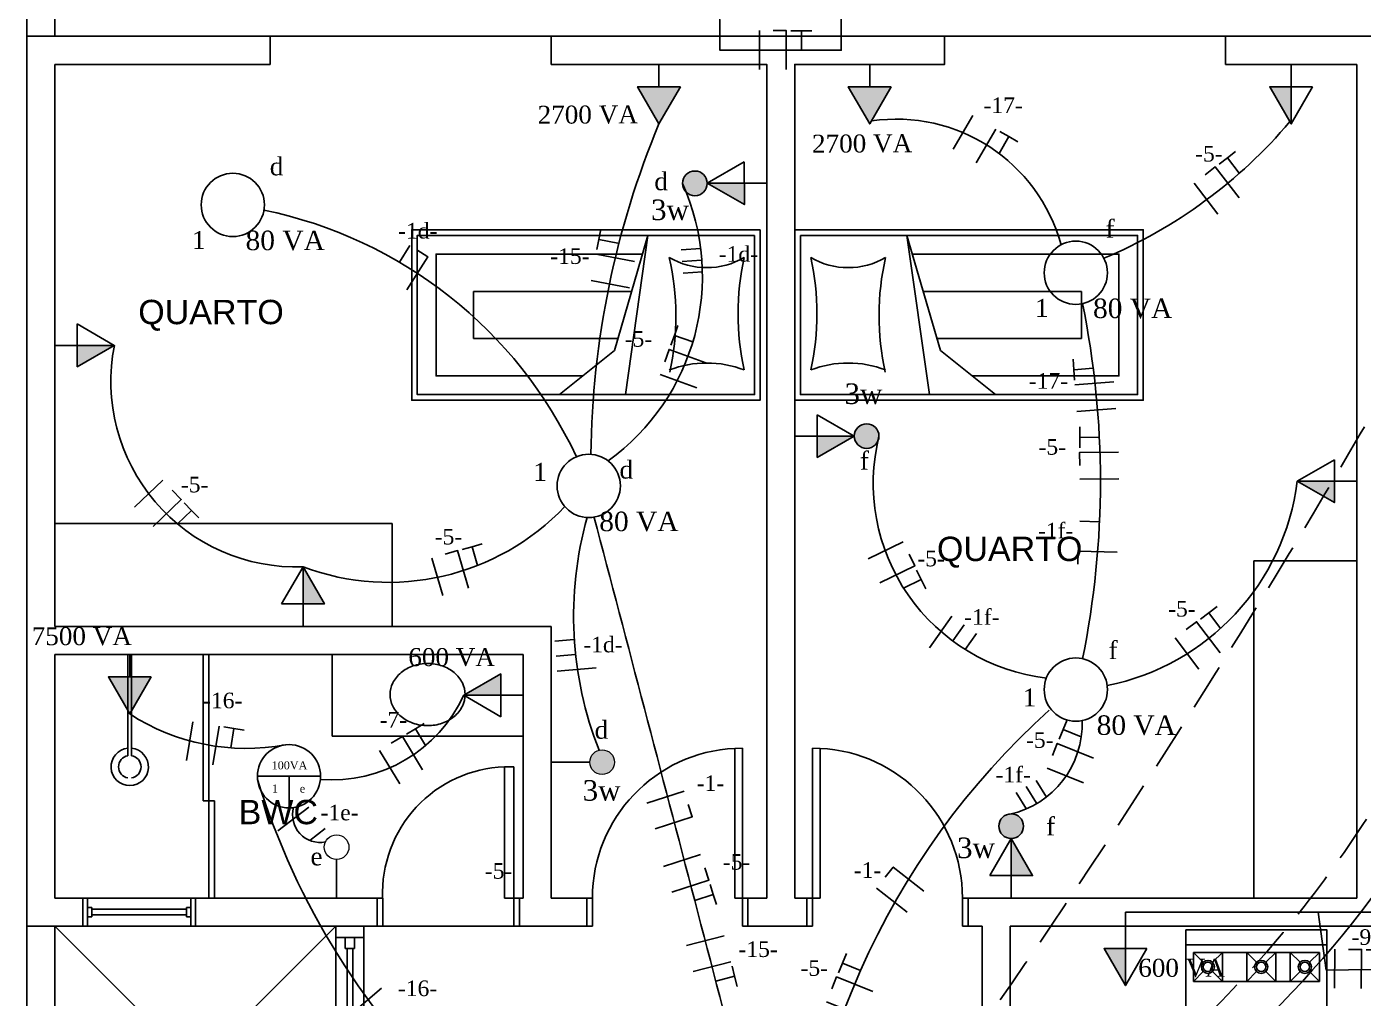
# Model space of a CAD drawing. Header units: millimetres. Extents: x 2693 to 5454, y 179 to 3196.
# Drawn here: x 2693 to 3406, y 1511 to 2029 of the extents above; entities that cross this region are included whole.
import ezdxf

# ---------------------------------------------------------------- set-up
doc = ezdxf.new("R2010")
doc.units = ezdxf.units.MM
doc.header["$LTSCALE"] = 50
doc.linetypes.add('DASHED', pattern=[0.75, 0.5, -0.25])
for name, color, linetype in [('ABE', 250, 'Continuous'), ('ALV', 250, 'Continuous'), ('CERAMICA', 30, 'Continuous'), ('Eletrical', 2, 'Continuous'), ('FIAÇÃO', 10, 'Continuous'), ('LOU', 7, 'Continuous'), ('MOB', 7, 'Continuous'), ('Muro', 250, 'Continuous'), ('PISO', 9, 'Continuous'), ('TX-F', 250, 'Continuous'), ('TX-M', 250, 'Continuous')]:
    doc.layers.add(name, color=color, linetype=linetype)
doc.styles.add('ARIAL', font='times.ttf')
doc.styles.add('ROMANS', font='arial.ttf')

# ---------------------------------------------------------------- blocks, each defined once
blk = doc.blocks.new('P80')
at = {"layer": 'ALV'}
for p, q in [((10, 0), (10, 80)), ((14, 79.9), (10, 80)), ((14, 0), (14, 79.9)), ((7, 0), (10, 0)), ((7, -15), (7, 0)), ((10, -15), (10, 0)), ((10, 0), (14, 0)), ((90, -15), (90, 0)), ((90, 0), (93, 0)), ((93, -15), (93, 0)), ((7, -15), (10, -15)), ((90, -15), (93, -15))]:
    blk.add_line(p, q, dxfattribs=at)
blk.add_arc((10, 0), 80, 0, 87.13402, dxfattribs=at)
blk = doc.blocks.new('CAMA-1')
at = {"layer": 'MOB'}
for p, q in [((-88, -59.89), (-26.5, -77.72)), ((-88, -59.89), (-3, -71.92)), ((-26.5, -77.72), (-3, -107.15))]:
    blk.add_line(p, q, dxfattribs=at)
for points in [[(-91, 0), (-91, -186), (0, -186), (0, 0)], [(-88, -3), (-88, -183), (-3, -183), (-3, -3)]]:
    blk.add_lwpolyline(points, close=True, dxfattribs=at)
for points in [[(-78, -62.79), (-78, -173), (-13, -173), (-13, -94.63)], [(-58, -68.59), (-58, -153), (-33, -153), (-33, -75.83)]]:
    blk.add_lwpolyline(points, dxfattribs=at)
for centre, radius, start, end in [((-46.15, 125.22), 137.03, 257.35414, 282.64586), ((-110.7, -28.49), 39.92, 329.93688, 30.06312), ((35.59, -28.49), 55.47, 158.86584, 201.13416), ((-45.08, -182.98), 138.03, 77.3746, 103.0087)]:
    blk.add_arc(centre, radius, start, end, dxfattribs=at)
blk = doc.blocks.new('JAN')
at = {"layer": 'ABE'}
for p, q in [((-50, -15), (-50, 0)), ((50, 0), (50, -15)), ((-42, -6), (42, -6)), ((42, -9), (-42, -9))]:
    blk.add_line(p, q, dxfattribs=at)
at = {"layer": 'PISO'}
for p, q in [((-50, 0), (50, 0)), ((-46, -15), (-46, 0)), ((46, 0), (46, -15)), ((-46, -5), (-42, -5)), ((-42, -10), (-42, -5)), ((42, -5), (46, -5)), ((42, -5), (42, -10)), ((-42, -10), (-46, -10)), ((46, -10), (42, -10)), ((50, -15), (-50, -15))]:
    blk.add_line(p, q, dxfattribs=at)
blk = doc.blocks.new('ARM')
at = {"layer": 'MOB'}
for p, q in [((0, 0), (-55, 0)), ((-55, 0), (-55, -180)), ((0, -180), (0, 0)), ((-55, -180), (0, -180))]:
    blk.add_line(p, q, dxfattribs=at)
blk = doc.blocks.new('CH')
at = {"layer": 'LOU'}
for p, q in [((0, -2), (0, 0)), ((0, 0), (54.08, 0)), ((0, -2), (54.08, -2))]:
    blk.add_line(p, q, dxfattribs=at)
for radius, start, end in [(10, 185.73917, 174.26083), (6, 9.59407, 170.40593), (6, 189.59407, 350.40593)]:
    blk.add_arc((60, -1), radius, start, end, dxfattribs=at)
blk = doc.blocks.new('LAV-1')
at = {"layer": 'LOU'}
for p, q in [((-120, 0), (0, 0)), ((0, -51.26), (0, 0)), ((-120, -51.26), (-120, 0)), ((0, -51.26), (-120, -51.26))]:
    blk.add_line(p, q, dxfattribs=at)
blk.add_lwpolyline([(-83.57, -25.17, 0.116509), (-81.85, -32.45, 0.10422), (-76.66, -38.97, 0.090532), (-69.21, -43.15, 0.08277), (-60, -44.68, 0.08277), (-50.79, -43.15, 0.090532), (-43.34, -38.97, 0.10422), (-38.15, -32.45, 0.116509), (-36.43, -25.17, 0.116509), (-38.15, -17.9, 0.10422), (-43.34, -11.38, 0.090532), (-50.79, -7.2, 0.08277), (-60, -5.67, 0.08277), (-69.21, -7.2, 0.090532), (-76.66, -11.38, 0.10422), (-81.85, -17.9, 0.116509)], format="xyb", close=True, dxfattribs=at)
blk = doc.blocks.new('F-N-T')
at = {"layer": 'FIAÇÃO', "color": 1}
blk.add_line((2561.97, 1284.08), (2561.97, 1304.9), dxfattribs=at)
at = {"layer": 'FIAÇÃO', "color": 3}
blk.add_line((2584.31, 1294.33), (2584.31, 1304.75), dxfattribs=at)
at = {"layer": 'FIAÇÃO', "color": 5}
blk.add_lwpolyline([(2576.26, 1284.08), (2576.26, 1304.9), (2569.32, 1304.9)], dxfattribs=at)
at = {"layer": 'FIAÇÃO', "color": 3}
blk.add_lwpolyline([(2578.75, 1304.75), (2584.31, 1304.75), (2589.86, 1304.75)], dxfattribs=at)
blk = doc.blocks.new('F-N')
at = {"layer": 'FIAÇÃO'}
blk.add_line((2561.97, 1254.62), (2561.97, 1275.44), dxfattribs=at)
at = {"layer": 'FIAÇÃO', "color": 5}
blk.add_lwpolyline([(2576.26, 1254.62), (2576.26, 1275.44), (2569.32, 1275.44)], dxfattribs=at)
blk = doc.blocks.new('F-F')
at = {"layer": 'FIAÇÃO'}
for p, q in [((2561.97, 1222.26), (2561.97, 1243.08)), ((2576.26, 1222.26), (2576.26, 1243.08))]:
    blk.add_line(p, q, dxfattribs=at)
at = {"layer": 'FIAÇÃO', "color": 3}
blk.add_line((2584.31, 1232.67), (2584.31, 1243.08), dxfattribs=at)
blk.add_lwpolyline([(2578.75, 1243.08), (2584.31, 1243.08), (2589.86, 1243.08)], dxfattribs=at)
blk = doc.blocks.new('F-R-R')
at = {"layer": 'FIAÇÃO'}
blk.add_line((2568.22, 1161.8), (2568.22, 1182.63), dxfattribs=at)
at = {"layer": 'FIAÇÃO', "color": 18, "true_color": 0x000000}
for p, q in [((2576.26, 1172.22), (2576.26, 1182.63)), ((2584.31, 1172.22), (2584.31, 1182.63))]:
    blk.add_line(p, q, dxfattribs=at)
blk = doc.blocks.new('RRR')
at = {"layer": 'FIAÇÃO', "color": 18, "true_color": 0x000000}
for p, q in [((2630.91, 1399.04), (2630.91, 1409.46)), ((2637.15, 1399.04), (2637.15, 1409.46)), ((2643.39, 1399.04), (2643.39, 1409.46))]:
    blk.add_line(p, q, dxfattribs=at)
blk = doc.blocks.new('F-R')
at = {"layer": 'FIAÇÃO'}
blk.add_line((2561.97, 1192.45), (2561.97, 1213.27), dxfattribs=at)
at = {"layer": 'FIAÇÃO', "color": 18, "true_color": 0x000000}
blk.add_line((2576.26, 1202.86), (2576.26, 1213.27), dxfattribs=at)

msp = doc.modelspace()

# ---------------------------------------------------------------- hatches: boundary and pattern name
at = {"layer": 'Eletrical'}
for points in [[(3030.42, 1977.5), (3041.84, 1997.28), (3019, 1997.28)], [(3142.9, 1977.5), (3154.32, 1997.28), (3131.48, 1997.28)], [(3367.9, 1977.5), (3367.9, 1997.28), (3356.48, 1997.28)], [(3042.99, 1945.75, 1), (3056.16, 1945.75, 1)], [(3056.16, 1945.78), (3075.93, 1945.87), (3075.99, 1934.45)], [(2739.68, 1859.26), (2719.9, 1859.26), (2719.9, 1847.84)], [(3147.84, 1810.83, 1), (3134.68, 1810.83, 1)], [(3134.68, 1810.83), (3114.9, 1810.83), (3114.9, 1799.42)], [(3371.16, 1786.76), (3390.93, 1786.76), (3390.93, 1775.34)], [(2840.42, 1741.03), (2840.42, 1721.25), (2851.84, 1721.25)], [(2926.16, 1672.48), (2945.93, 1672.48), (2945.93, 1683.89)], [(2747.92, 1662.5), (2759.34, 1682.28), (2736.5, 1682.28)], [(3006.65, 1636.76, 1), (2993.48, 1636.76, 1)], [(3211.86, 1602.61, 1), (3225.02, 1602.61, 1)], [(3218.44, 1596.03), (3218.44, 1576.25), (3229.86, 1576.25)], [(3279.42, 1517.5), (3279.42, 1537.28), (3268, 1537.28)]]:
    msp.add_hatch(color=256, dxfattribs=at).paths.add_polyline_path(points)

# ---------------------------------------------------------------- linework, layer by layer
at = {"layer": 'ALV'}
for p, q in [((2692.92, 2009.26, -6), (2692.92, 2024.26, -6)), ((2692.92, 2024.26, -6), (2822.92, 2024.26, -6)), ((2822.92, 2024.26, -6), (2822.92, 2009.26, -6)), ((3332.88, 2024.26, -6), (3417.92, 2024.26, -6)), ((2692.92, 1443.22, -6), (2692.92, 2009.26, -6)), ((2707.92, 2009.26, -6), (2707.92, 1709.26, -6)), ((2822.92, 2009.26, -6), (2707.92, 2009.26, -6)), ((2822.92, 2009.26, -6), (2787.92, 2009.26, -6)), ((3402.92, 2009.26, -6), (3332.88, 2009.26, -6)), ((3402.92, 1564.26, -6), (3402.92, 2009.26, -6)), ((2707.92, 1709.26, -6), (2972.92, 1709.26, -6)), ((2972.92, 1709.26, -6), (2972.92, 1564.26, -6)), ((2707.92, 1694.26, -6), (2707.92, 1564.26, -6)), ((2957.92, 1694.26, -6), (2707.92, 1694.26, -6)), ((2957.92, 1564.26, -6), (2957.92, 1694.26, -6)), ((2707.92, 1564.26, -6), (2882.92, 1564.26, -6)), ((2722.92, 1564.26, -6), (2722.92, 1549.26, -6)), ((2782.92, 1564.26, -6), (2782.92, 1549.26, -6)), ((2879.92, 1564.26, -6), (2879.92, 1549.26, -6)), ((2947.92, 1564.26, -6), (2957.92, 1564.26, -6)), ((2955.92, 1564.26, -6), (2957.92, 1564.26, -6)), ((2955.92, 1549.26, -6), (2955.92, 1564.26, -6)), ((2972.92, 1564.26, -6), (2991.92, 1564.26, -6)), ((2991.92, 1564.26, -6), (2991.92, 1549.26, -6)), ((3087.92, 1564.26, -6), (3077.92, 1564.26, -6)), ((3077.92, 1564.26, -6), (3077.92, 1549.26, -6)), ((3077.92, 1564.26, -6), (3077.92, 1549.26, -6)), ((2692.92, 1524.26, -6), (2692.92, 1554.26, -6)), ((2707.92, 1549.26, -6), (2707.92, 1399.26, -6)), ((2857.92, 1549.26, -6), (2707.92, 1549.26, -6)), ((2857.92, 1399.26, -6), (2857.92, 1549.26, -6)), ((2991.92, 1549.26, -6), (2872.92, 1549.26, -6)), ((2872.92, 1549.26, -6), (2872.92, 1399.26, -6)), ((3202.92, 1214.26, -6), (3202.92, 1549.26, -6)), ((3340.92, 1549.26, -6), (3217.92, 1549.26, -6)), ((3217.92, 1534.26, -6), (3217.92, 1549.26, -6)), ((3572.92, 1549.26, -6), (3340.92, 1549.26, -6)), ((3217.92, 1539.26, -6), (3217.92, 1229.26, -6))]:
    msp.add_line(p, q, dxfattribs=at)
at = {"layer": 'ALV', "elevation": -6}
for points in [[(3087.92, 1564.26), (3087.92, 2009.26), (2972.92, 2009.26), (2972.92, 2024.26), (3182.88, 2024.26), (3182.88, 2009.26), (3102.92, 2009.26), (3102.92, 1564.26)], [(3332.88, 2024.26), (3332.88, 2009.26)], [(3102.92, 1564.26), (3109.42, 1564.26), (3109.42, 1549.26), (3077.92, 1549.26)], [(3202.92, 1549.26), (3195.42, 1549.26), (3195.42, 1564.26), (3402.92, 1564.26)], [(2707.92, 1549.26), (2692.92, 1549.26)], [(3217.92, 1549.26), (3217.92, 1534.26)]]:
    msp.add_lwpolyline(points, dxfattribs=at)
msp.add_lwpolyline([(3087.92, 1564.26), (3087.92, 1564.26)], close=True, dxfattribs=at)
at = {"layer": 'Eletrical'}
for p, q in [((3030.42, 2009.26, -6), (3030.42, 1997.28, -6)), ((3142.9, 2009.26, -6), (3142.9, 1997.28, -6)), ((3367.9, 2009.26, -6), (3367.9, 1977.5, -6)), ((3087.92, 1945.93, -6), (3056.16, 1945.78, -6)), ((2707.92, 1859.26, -6), (2739.68, 1859.26, -6)), ((3102.92, 1810.83, -6), (3134.68, 1810.83, -6)), ((3402.92, 1786.76, -6), (3371.16, 1786.76, -6)), ((2840.42, 1709.26, -6), (2840.42, 1741.03, -6)), ((2747.92, 1694.26, -6), (2747.92, 1682.28, -6)), ((2957.92, 1672.48, -6), (2926.16, 1672.48, -6)), ((2993.48, 1636.76, -6), (2972.92, 1636.76, -6)), ((2849.79, 1629.26, -6), (2816.04, 1629.26, -6)), ((2832.92, 1629.26, -6), (2832.92, 1612.39, -6)), ((3218.44, 1564.26, -6), (3218.44, 1596.03, -6)), ((2858.33, 1584.83, -6), (2858.33, 1564.26, -6)), ((3279.42, 1556.76, -6), (3279.42, 1517.5, -6)), ((3456.92, 1556.76, -6), (3279.42, 1556.76, -6)), ((3382.28, 1556.76, -6), (3386.48, 1525.8, -1.18)), ((3386.48, 1525.8, -1.18), (3434.09, 1526.41, -1.18))]:
    msp.add_line(p, q, dxfattribs=at)
at = {"layer": 'Eletrical', "elevation": -6}
msp.add_lwpolyline([(3127.74, 2056.03), (3127.74, 2016.76), (3062.92, 2016.76), (3062.92, 2024.26), (3062.74, 2042.5)], dxfattribs=at)
for points in [[(3041.84, 1997.28), (3030.42, 1977.5), (3019, 1997.28)], [(3154.32, 1997.28), (3142.9, 1977.5), (3131.48, 1997.28)], [(3379.32, 1997.28), (3367.9, 1977.5), (3356.48, 1997.28)], [(3075.88, 1957.29), (3056.16, 1945.78), (3075.99, 1934.45)], [(2719.9, 1870.68), (2739.68, 1859.26), (2719.9, 1847.84)], [(3114.9, 1822.25), (3134.68, 1810.83), (3114.9, 1799.42)], [(3390.93, 1798.18), (3371.16, 1786.76), (3390.93, 1775.34)], [(2829, 1721.25), (2840.42, 1741.03), (2851.84, 1721.25)], [(2945.93, 1661.06), (2926.16, 1672.48), (2945.93, 1683.89)], [(2759.34, 1682.28), (2747.92, 1662.5), (2736.5, 1682.28)], [(3207.02, 1576.25), (3218.44, 1596.03), (3229.86, 1576.25)], [(3290.84, 1537.28), (3279.42, 1517.5), (3268, 1537.28)]]:
    msp.add_lwpolyline(points, close=True, dxfattribs=at)
for points in [[(2994.05, 1801.1, -0.095829), (3030.42, 1977.5)], [(3245.06, 1912.95, 0.379355), (3143.8, 1979.06)], [(3267.92, 1905.74, 0.118177), (3367.21, 1978.7)], [(3003.32, 1797.55, 0.355208), (3042.99, 1945.72)], [(2986.33, 1799.8, 0.237208), (2819.56, 1931.46)], [(3256.56, 1691.99, 0.100172), (3256.56, 1881.53, 0.100172)], [(3237.22, 1681.7, -0.451343), (3147.84, 1810.83)], [(2980.18, 1773.2, -0.30104), (2840.42, 1741.03)], [(2998.47, 1643.15, -0.163963), (2992.08, 1767.41, 0.042424)], [(2849.71, 1627.55, 0.314856), (2926.16, 1672.48)], [(2830.97, 1646.03, -0.191865), (2747.92, 1662.5)]]:
    msp.add_lwpolyline(points, format="xyb", dxfattribs=at)
at = {"layer": 'Eletrical'}
for centre, radius in [((2802.92, 1934.26, -6), 16.88), ((3049.58, 1945.75, -6), 6.58), ((3252.92, 1898.01, -6), 16.88), ((3141.26, 1810.83, -6), 6.58), ((2992.92, 1784.26, -6), 16.88), ((3252.92, 1675.51, -6), 16.88), ((2832.92, 1629.26, -6), 16.88), ((3218.44, 1602.61, -6), 6.58)]:
    msp.add_circle(centre, radius, dxfattribs=at)
at = {"layer": 'Eletrical', "lineweight": 20}
for centre in [(3000.07, 1636.76, -6), (2858.33, 1591.41, -6)]:
    msp.add_circle(centre, 6.58, dxfattribs=at)
at = {"layer": 'Eletrical', "linetype": 'DASHED'}
for centre, radius, start, end in [((-614.12, 4155.37, -18), 4652.18, 323.03366, 342.57524), ((2869, 1956.67, -6), 642.93, 291.33567, 34.33927)]:
    msp.add_arc(centre, radius, start, end, dxfattribs=at)
at = {"layer": 'Eletrical'}
for centre, radius, start, end in [((2836.84, 1840.01, -6), 99.04, 168.7883, 272.0732), ((3244.76, 1802.64, -6), 127.39, 281.26881, 352.83898), ((-118936.64, -30319.21, -6), 126083.65, 14.5507887, 14.7434276), ((2935.26, 1922.24, -6), 595.26, 287.26294, 338.18198), ((3513.57, 1359.41, -6), 410.66, 132.02372, 180.22441), ((3206.71, 1657.35, -6), 49.65, 282.80178, 1.88922), ((3197.54, 1745.75, -6), 399.32, 197.22489, 256.29245), ((2849.54, 1608.61, -6), 14.71, 164.39549, 281.0616)]:
    msp.add_arc(centre, radius, start, end, dxfattribs=at)
at = {"layer": 'FIAÇÃO', "color": 18, "true_color": 0x000000}
for p, q in [((2891.99, 1903.6, -6), (2897.39, 1912.49, -6)), ((3265.56, 1765.07, -6), (3255.15, 1765.47, -6))]:
    msp.add_line(p, q, dxfattribs=at)
at = {"layer": 'FIAÇÃO', "color": 5, "elevation": -6}
for points in [[(2895.89, 1888.92), (2906.97, 1906.55), (2901.09, 1910.24)], [(3274.98, 1748.91), (3254.16, 1749.42), (3253.99, 1742.48)]]:
    msp.add_lwpolyline(points, dxfattribs=at)
at = {"layer": 'MOB'}
for p, q in [((3217.92, 1549.26, -6), (3339.92, 1549.26, -6)), ((3386.93, 1485.23, -6), (3386.93, 1547.23, -6)), ((3386.43, 1539.23, -6), (3312.18, 1539.23, -6)), ((3382.93, 1535.23, -6), (3315.68, 1535.23, -6)), ((3315.68, 1535.23, -6), (3320.96, 1529.95, -6)), ((3315.68, 1535.23, -6), (3315.68, 1519.73, -6)), ((3325.89, 1529.95, -6), (3331.18, 1535.23, -6)), ((3331.18, 1535.23, -6), (3331.18, 1519.73, -6)), ((3349.41, 1529.95, -6), (3344.13, 1535.23, -6)), ((3344.13, 1535.23, -6), (3344.13, 1519.73, -6)), ((3359.63, 1535.23, -6), (3354.34, 1529.95, -6)), ((3359.63, 1535.23, -6), (3359.63, 1519.73, -6)), ((3372.71, 1529.95, -6), (3367.43, 1535.23, -6)), ((3367.43, 1535.23, -6), (3367.43, 1519.73, -6)), ((3382.93, 1535.23, -6), (3377.64, 1529.95, -6)), ((3382.93, 1535.23, -6), (3382.93, 1519.73, -6)), ((3315.68, 1519.73, -6), (3320.96, 1525.02, -6)), ((3382.93, 1519.73, -6), (3315.68, 1519.73, -6)), ((3325.89, 1525.02, -6), (3331.18, 1519.73, -6)), ((3349.41, 1525.02, -6), (3344.13, 1519.73, -6)), ((3359.63, 1519.73, -6), (3354.34, 1525.02, -6)), ((3372.71, 1525.02, -6), (3367.43, 1519.73, -6)), ((3382.93, 1519.73, -6), (3377.64, 1525.02, -6))]:
    msp.add_line(p, q, dxfattribs=at)
at = {"layer": 'MOB', "elevation": -6}
msp.add_lwpolyline([(3386.93, 1485.23), (3386.93, 1547.23), (3311.68, 1547.23), (3311.68, 1485.23)], close=True, dxfattribs=at)
at = {"layer": 'MOB'}
for centre, radius in [((3323.43, 1527.48, -6), 3.49), ((3323.43, 1527.48, -6), 2.49), ((3351.88, 1527.48, -6), 3.49), ((3351.88, 1527.48, -6), 2.49), ((3375.18, 1527.48, -6), 3.49), ((3375.18, 1527.48, -6), 2.49)]:
    msp.add_circle(centre, radius, dxfattribs=at)
at = {"layer": 'Muro', "elevation": -6}
msp.add_lwpolyline([(2707.92, 779.26), (2857.92, 779.26), (2857.92, 684.26), (3176.71, 684.26), (3281.71, 579.26), (3482.92, 579.26), (3587.92, 684.26), (3587.92, 1884.26), (3417.92, 1884.26), (3417.92, 2024.26), (2692.92, 2024.26), (2692.92, 1549.26), (2857.92, 1549.26), (2857.92, 1399.26), (2692.92, 1399.26), (2692.92, 779.26), (2707.92, 779.26)], dxfattribs=at)
at = {"layer": 'PISO'}
for p, q in [((2882.92, 1564.26, -6), (2879.92, 1564.26, -6)), ((2879.92, 1549.26, -6), (2879.92, 1564.26, -6)), ((2882.92, 1549.26, -6), (2882.92, 1564.26, -6)), ((2955.92, 1564.26, -6), (2952.92, 1564.26, -6)), ((2952.92, 1549.26, -6), (2952.92, 1564.26, -6)), ((2955.92, 1549.26, -6), (2955.92, 1564.26, -6)), ((3074.92, 1549.26, -6), (3074.92, 1564.26, -6)), ((3074.92, 1564.26, -6), (3077.92, 1564.26, -6)), ((3110.92, 1564.26, -6), (3109.42, 1564.26, -6)), ((2882.92, 1549.26, -6), (2879.92, 1549.26, -6)), ((3074.92, 1549.26, -6), (3077.92, 1549.26, -6)), ((3110.92, 1549.26, -6), (3109.42, 1549.26, -6))]:
    msp.add_line(p, q, dxfattribs=at)
msp.add_arc((2950.28, 1566.89, -6), 67.42, 92.0115, 182.2307, dxfattribs=at)
at = {"layer": 'TX-F'}
for p, q in [((2692.92, 2024.26, -6), (2692.92, 3179.26, -6)), ((2707.92, 2024.26, -6), (2707.92, 3167.26, -6)), ((2787.07, 1694.26, -6), (2787.07, 1616.06, -6)), ((2790.07, 1694.26, -6), (2790.07, 1564.26, -6)), ((2947.92, 1564.26, -6), (2947.92, 1634.26, -6)), ((2952.92, 1634.26, -6), (2947.92, 1634.26, -6)), ((2952.92, 1564.26, -6), (2952.92, 1634.26, -6)), ((2793.07, 1616.06, -6), (2787.07, 1616.06, -6)), ((2793.07, 1616.06, -6), (2793.07, 1564.26, -6)), ((2947.92, 1564.26, -6), (2952.92, 1564.26, -6)), ((2955.92, 1549.26, -6), (2882.92, 1549.26, -6))]:
    msp.add_line(p, q, dxfattribs=at)
at = {"layer": 'TX-F', "elevation": -6}
for points in [[(2857.92, 1399.26), (2707.92, 1549.26)], [(2707.92, 1399.26), (2857.92, 1549.26)]]:
    msp.add_lwpolyline(points, dxfattribs=at)

# ---------------------------------------------------------------- block references
for p, rotation in [((4664, -608.58, -6), 94.70878549946322), ((1704.97, -950.31, -6), 31.2910909586026)]:
    msp.add_blockref('RRR', p, dxfattribs=dict(rotation=rotation))
at = {"layer": 'CERAMICA', "rotation": 270}
msp.add_blockref('CH', (2748.92, 1694.26, -6), dxfattribs=at)
at = {"layer": 'CERAMICA', "xscale": 0.8500000000003638, "yscale": 0.8500000000003638, "zscale": 0.8500000000003638}
msp.add_blockref('LAV-1', (2957.92, 1694.26, -6), dxfattribs=at)
at = {"layer": 'FIAÇÃO', "lineweight": 20}
msp.add_blockref('F-N-T', (522.11, 722.43, -6), dxfattribs=at)
for name, p, rotation in [('F-F', (358.36, 2196.05, -6), 329.8046154414051), ('F-F', (3741.21, -854.02, -6), 79.32615334916751), ('F-N-T', (3390.76, -1008.91, -6), 70.19746602054144), ('F-F', (4686.49, -636.8, -6), 94.32964734103066), ('F-N-T', (4575.41, -766.22, -6), 90.34649985359157), ('F-N-T', (48.15, 2726.73, -6), 313.9386586275957), ('F-N-T', (813.63, -222.87, -6), 16.21920127100848), ('F-R-R', (406.83, 2230.85, -6), 324.7572645667307), ('F-R-R', (4361.63, -779.3, -6), 94.61613619532135), ('F-F', (51.86, 847.15, -6), 350.6670775122838), ('F-N-T', (1368.2, -801.79, -6), 31.25720978649567), ('F-R', (325.01, 2913.65, -6), 307.3404397208029), ('F-F', (270.61, 2651.19, -6), 310.6265888433874)]:
    msp.add_blockref(name, p, dxfattribs=dict(at, rotation=rotation))
at = {"layer": 'FIAÇÃO'}
for name, p, rotation in [('F-N-T', (2087.65, -653.68, -6), 37.71511012462998), ('F-N-T', (869.91, 3491.8, -6), 295.8323261703056), ('F-N-T', (2044.32, -880.4, -6), 36.98024143354307), ('F-N-T', (3484.9, -1230.94, -6), 67.94144944113738), ('F-N', (1038.76, 3663.37, -6), 288.0093765134609), ('F-N-T', (1021.7, 3622.52, -6), 287.950416361236), ('F-N', (2559.28, -1231.43, -6), 51.69175317512091), ('F-F', (1215.84, 3709.48, -6), 284.6159120864192), ('F-N-T', (3367.1, -1355.6, -6), 67.94144944113738), ('F-N-T', (821.46, 247.31, -1.18), 359.6579958131204)]:
    msp.add_blockref(name, p, dxfattribs=dict(at, rotation=rotation))
at = {"layer": 'TX-F', "rotation": 270}
msp.add_blockref('CAMA-1', (3084.42, 1829.97, -6), dxfattribs=at)
at = {"layer": 'TX-F', "xscale": -1, "rotation": 90}
for name, p in [('CAMA-1', (3102.92, 1829.97, -6)), ('ARM', (2707.92, 1709.26, -6))]:
    msp.add_blockref(name, p, dxfattribs=at)
at = {"layer": 'TX-F', "xscale": -1}
for name, p in [('ARM', (3347.92, 1744.26, -6)), ('P80', (3084.92, 1564.26, -6))]:
    msp.add_blockref(name, p, dxfattribs=at)
at = {"layer": 'TX-F'}
msp.add_blockref('P80', (3102.42, 1564.26, -6), dxfattribs=at)
for p, xscale, zscale, rotation in [((2752.92, 1549.26, -6), -0.6000000000003638, 0.599999999999909, 180), ((2872.92, 1474.26, -6), -1.5, 1.5, 270)]:
    msp.add_blockref('JAN', p, dxfattribs=dict(at, xscale=xscale, zscale=zscale, rotation=rotation))

# ---------------------------------------------------------------- texts
at = {"layer": 'Eletrical', "style": 'ARIAL'}
for s, height, p in [('d', 9.59, (2822.66, 1950, -6)), ('d', 9.59, (3027.93, 1942.07, -6)), ('3w', 10.968, (3026.18, 1926.14, -12)), ('f', 9.59, (3268.78, 1916.67, -6)), ('1', 9.59, (2781.15, 1910.72, -6)), ('1', 9.59, (3231.15, 1874.47, -6)), ('3w', 10.968, (3129.44, 1827.99, -12)), ('d', 9.59, (3009.34, 1788.14, -6)), ('f', 9.59, (3137.66, 1792.93, -6)), ('1', 9.59, (2963.33, 1786.94, -6)), ('f', 9.59, (3270.4, 1691.76, -6)), ('1', 9.59, (3224.62, 1666.52, -6)), ('d', 9.59, (2996.07, 1649.24, -6)), ('3w', 10.968, (2989.67, 1616.23, -12)), ('f', 9.59, (3237.03, 1597.69, -6)), ('e', 9.59, (2844.39, 1581.69, -6))]:
    msp.add_text(s, height=height, dxfattribs=at).set_placement(p)
at = {"layer": 'Eletrical', "lineweight": 20, "style": 'ARIAL'}
for s, p in [('100VA', (2823.66, 1632.97)), ('1', (2823.86, 1620.56)), ('e', (2838.68, 1620.56))]:
    msp.add_text(s, height=4.28, dxfattribs=at).set_placement(p)
at = {"layer": 'Eletrical', "style": 'ARIAL'}
msp.add_text('3w', height=10.968, rotation=0.37534, dxfattribs=at).set_placement((3189.53, 1585.55, -6))
at = {"layer": 'Eletrical', "char_height": 9.5887, "width": 59.5396, "attachment_point": 8, "rotation": 0.27303, "style": 'ARIAL'}
for insert in [(2992.41, 1977.46, -6), (3138.88, 1962.02, -6)]:
    msp.add_mtext('{\\H0.0275x;\\P\\P}2700 VA', dxfattribs=dict(at, insert=insert))
at = {"layer": 'Eletrical', "width": 59.5396, "attachment_point": 8, "style": 'ARIAL'}
for s, insert, char_height in [('{\\H0.0275x;\\P\\P}80 VA', (2830.89, 1909.85, -6), 10.4025), ('{\\H0.0275x;\\P\\P}80 VA', (3283.27, 1873.6, -6), 10.4025), ('{\\H0.0275x;\\P\\P}80 VA', (3019.7, 1759.85, -6), 10.4025), ('{\\H0.0275x;\\P\\P}7500 VA', (2722.33, 1699.03, -6), 9.5887), ('{\\H0.0275x;\\P\\P}600 VA', (2919.74, 1687.85, -6), 9.5887), ('80 VA', (3285.21, 1651.1, -6), 10.402), ('{\\H0.0275x;\\P\\P}600 VA', (3309.38, 1521.99, -6), 9.5887)]:
    msp.add_mtext(s, dxfattribs=dict(at, insert=insert, char_height=char_height))
at = {"layer": 'FIAÇÃO', "lineweight": 20, "style": 'ARIAL'}
for s, p in [('-17-', (3203.67, 1983.27, -6)), ('-5-', (3316.63, 1957.39, -6)), ('-1d-', (2891.19, 1916.28)), ('-1d-', (3062.33, 1903.91)), ('-15-', (2972.39, 1902.73)), ('-5-', (3012.1, 1858.55)), ('-17-', (3227.83, 1836.12, -6)), ('-5-', (3233.03, 1800.91)), ('-5-', (2775.21, 1780.8)), ('-1f-', (3232.75, 1756.24, -6)), ('-5-', (2910.71, 1753)), ('-5-', (3168.31, 1741.32, -6)), ('-5-', (3302.23, 1714.48, -6)), ('-1f-', (3193.32, 1710.11, -6)), ('-1d-', (2990.02, 1695.4)), ('-16-', (2787.07, 1665.55, -6)), ('-7-', (2881.31, 1655.24, -6)), ('-5-', (3226.34, 1644.42, -6)), ('-1f-', (3210.09, 1625.98)), ('-1-', (3050.57, 1621.43, -6)), ('-1e-', (2849.78, 1605.74)), ('-5-', (3064.49, 1579.38, -6)), ('-5-', (2937.43, 1574.57, -6)), ('-1-', (3134.43, 1575)), ('-15-', (3072.85, 1532.79)), ('-9-', (3400.14, 1539.25, -6)), ('-5-', (3105.98, 1522.71, -6)), ('-16-', (2891.07, 1511.9, -6))]:
    msp.add_text(s, height=8.329, dxfattribs=at).set_placement(p)
at = {"layer": 'TX-M', "color": 5, "style": 'ROMANS'}
for s, p in [('QUARTO', (2752.45, 1870.57, -6)), ('QUARTO', (3178.79, 1744.13, -6)), ('BWC', (2806.04, 1603.65, -6))]:
    msp.add_text(s, height=13, dxfattribs=at).set_placement(p)

doc.saveas('drawing.dxf')
